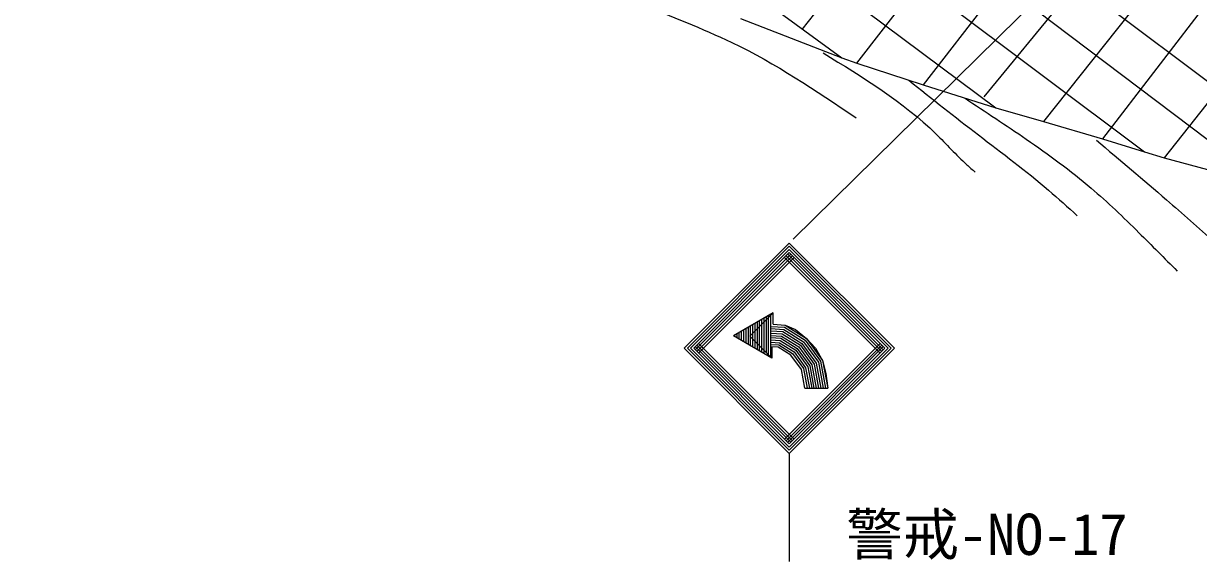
# Model space of a CAD drawing. Units: millimetres, scale not verified. Extents: x 40000 to 680000, y 20000 to 380000.
# Drawn here: x 152012 to 204168, y 247525 to 271397 of the extents above; entities that cross this region are included whole.
import ezdxf
from ezdxf.enums import TextEntityAlignment as Align

# ---------------------------------------------------------------- set-up
doc = ezdxf.new("R2010")
doc.units = ezdxf.units.MM
doc.header["$LTSCALE"] = 1000
for name, color, linetype, lineweight in [('M-BGD', 7, 'Continuous', 25), ('M-STR-STR3', 7, 'Continuous', 25), ('M-STR-STRC', 7, 'Continuous', 25)]:
    doc.layers.add(name, color=color, linetype=linetype, lineweight=lineweight)
doc.styles.add('ＭＳ ゴシック', font='')
doc.styles.get('ＭＳ ゴシック').set_extended_font_data('MS Gothic')

msp = doc.modelspace()

# ---------------------------------------------------------------- linework, layer by layer
at = {"layer": 'M-BGD'}
for p, q in [((163244, 291470), (195169, 267656)), ((171279, 288571), (201767, 265698)), ((179227, 285415), (207395, 264105)), ((170111, 283228), (188336, 269873)), ((186173, 282668), (213102, 262412)), ((193433, 279778), (186554, 271128)), ((189009, 269637), (196062, 278771)), ((198853, 277577), (191941, 268681)), ((201554, 276544), (194632, 268142)), ((204066, 275571), (197289, 267049)), ((206357, 274670), (199899, 266276)), ((209089, 273596), (202641, 265440)), ((183839, 271617), (188336, 269873)), ((189009, 269637), (191941, 268681)), ((191941, 268681), (195169, 267656)), ((195169, 267656), (197289, 267049)), ((197289, 267049), (199899, 266276)), ((199899, 266276), (201767, 265698)), ((201767, 265698), (202641, 265440)), ((202641, 265440), (205635, 264621))]:
    msp.add_line(p, q, dxfattribs=at)
for points, knots in [([(152012, 283794), (154367, 282931), (156721, 282067), (159118, 281311), (161397, 280592), (163716, 279971), (165910, 279047), (167604, 278334), (169224, 277442), (170863, 276594), (172601, 275695), (174360, 274847), (176099, 273953), (177193, 273390), (178279, 272810), (179400, 272302), (180742, 271695), (182133, 271192), (183457, 270557), (185392, 269629), (187184, 268418), (188976, 267208)], [0, 0, 0, 0, 1, 1, 1, 2, 2, 2, 3, 3, 3, 4, 4, 4, 5, 5, 5, 6, 6, 6, 7, 7, 7, 7]), ([(187500, 270094), (189273, 269014), (191046, 267934), (192514, 266500), (192974, 266050), (193404, 265566), (193881, 265132), (194005, 265020), (194132, 264911), (194259, 264802)], [0, 0, 0, 0, 1, 1, 1, 2, 2, 2, 3, 3, 3, 3]), ([(191309, 268876), (192335, 268063), (193362, 267251), (194400, 266453), (195449, 265648), (196510, 264858), (197513, 264000), (197945, 263631), (198366, 263250), (198787, 262868)], [0, 0, 0, 0, 1, 1, 1, 2, 2, 2, 3, 3, 3, 3]), ([(193804, 268078), (194715, 267481), (195625, 266883), (196523, 266264), (197513, 265582), (198486, 264873), (199400, 264095), (200137, 263467), (200834, 262794), (201523, 262113), (202093, 261551), (202657, 260983), (203221, 260415)], [0, 0, 0, 0, 1, 1, 1, 2, 2, 2, 3, 3, 3, 4, 4, 4, 4]), ([(199636, 266217), (200678, 265341), (201719, 264465), (202749, 263576), (203466, 262957), (204177, 262331), (204872, 261689), (205688, 260934), (206483, 260156), (207278, 259378)], [0, 0, 0, 0, 1, 1, 1, 2, 2, 2, 3, 3, 3, 3])]:
    msp.add_open_spline(points, degree=3, knots=knots, dxfattribs=at)
at = {"layer": 'M-STR-STRC'}
for p, q in [((201326, 276734), (186176, 261826)), ((188336, 269873), (189009, 269637)), ((181338, 256987), (186005, 261654)), ((181479, 256987), (186005, 261513)), ((181621, 256987), (186005, 261372)), ((186005, 261654), (190672, 256987)), ((186005, 261513), (190530, 256987)), ((186005, 261372), (190389, 256987)), ((181762, 256987), (186005, 261230)), ((181833, 256917), (186075, 261159)), ((181903, 256846), (186146, 261089)), ((181974, 256775), (186217, 261018)), ((185793, 261018), (190035, 256775)), ((185863, 261089), (190106, 256846)), ((185934, 261159), (190177, 256917)), ((186005, 261230), (190247, 256987)), ((185286, 258552), (183524, 257535)), ((185286, 258552), (184255, 257522)), ((184686, 256865), (184686, 258206)), ((184786, 256807), (184786, 258264)), ((184886, 256749), (184886, 258321)), ((184986, 256792), (184986, 258379)), ((185086, 256692), (185086, 258437)), ((185186, 256592), (185186, 258494)), ((185286, 258052), (185286, 258552)), ((183786, 257384), (183786, 257686)), ((183886, 257326), (183886, 257744)), ((183986, 257269), (183986, 257802)), ((184086, 257211), (184086, 257859)), ((184186, 257153), (184186, 257917)), ((184286, 257095), (184286, 257975)), ((184386, 257038), (184386, 258033)), ((184486, 256980), (184486, 258090)), ((184586, 256922), (184586, 258148)), ((185186, 257958), (185786, 257921)), ((185186, 257858), (185755, 257822)), ((185186, 257758), (185724, 257724)), ((185186, 257658), (185692, 257626)), ((185286, 258052), (185818, 258019)), ((185286, 258052), (185288, 258052)), ((185724, 257724), (186565, 257200)), ((185755, 257822), (186634, 257275)), ((185786, 257921), (186704, 257350)), ((185818, 258019), (186773, 257424)), ((185818, 258019), (186279, 257816)), ((186279, 257816), (186773, 257424)), ((181903, 257129), (186146, 252886)), ((181974, 257200), (186217, 252957)), ((185223, 256554), (183524, 257535)), ((183586, 257500), (183586, 257571)), ((183686, 257442), (183686, 257628)), ((185223, 256554), (184255, 257522)), ((185186, 257557), (185661, 257528)), ((185186, 257457), (185629, 257430)), ((185186, 257357), (185598, 257331)), ((185186, 257257), (185566, 257233)), ((185186, 257157), (185535, 257135)), ((185535, 257135), (186148, 256753)), ((185566, 257233), (186218, 256828)), ((185598, 257331), (186287, 256902)), ((185629, 257430), (186357, 256977)), ((185661, 257528), (186426, 257051)), ((185692, 257626), (186495, 257126)), ((185793, 252957), (190035, 257200)), ((185863, 252886), (190106, 257129)), ((186565, 257200), (187200, 256326)), ((186634, 257275), (187294, 256367)), ((186704, 257350), (187388, 256407)), ((186773, 257424), (187482, 256448)), ((186773, 257424), (187161, 256984)), ((181338, 256987), (186005, 252321)), ((181479, 256987), (186005, 252462)), ((181621, 256987), (186005, 252603)), ((181762, 256987), (186005, 252745)), ((181833, 257058), (186075, 252816)), ((185504, 257037), (185223, 257054)), ((185223, 257054), (185223, 256554)), ((186079, 256678), (185504, 257037)), ((185934, 252816), (190177, 257058)), ((186005, 252603), (190389, 256987)), ((186005, 252321), (190672, 256987)), ((186005, 252462), (190530, 256987)), ((186005, 252745), (190247, 256987)), ((186540, 256043), (186079, 256678)), ((186148, 256753), (186634, 256084)), ((186218, 256828), (186729, 256124)), ((186287, 256902), (186823, 256165)), ((186357, 256977), (186917, 256205)), ((186426, 257051), (187011, 256246)), ((186495, 257126), (187105, 256286)), ((187161, 256984), (187482, 256448)), ((186634, 256084), (186794, 255219)), ((186729, 256124), (186895, 255219)), ((186823, 256165), (186997, 255219)), ((186917, 256205), (187099, 255219)), ((187011, 256246), (187200, 255219)), ((187105, 256286), (187302, 255219)), ((187200, 256326), (187404, 255219)), ((187294, 256367), (187505, 255219)), ((187388, 256407), (187607, 255219)), ((187482, 256448), (187631, 255871)), ((187482, 256448), (187709, 255219)), ((186692, 255219), (186540, 256043)), ((187631, 255871), (187709, 255219)), ((186692, 255219), (187709, 255219)), ((186005, 252321), (186005, 247525))]:
    msp.add_line(p, q, dxfattribs=at)

# ---------------------------------------------------------------- texts
at = {"layer": 'M-STR-STR3', "style": 'ＭＳ ゴシック'}
msp.add_text('警戒-NO-17', height=1833, dxfattribs=at).set_placement((188533, 247265), align=Align.BOTTOM_LEFT)

doc.saveas('drawing.dxf')
